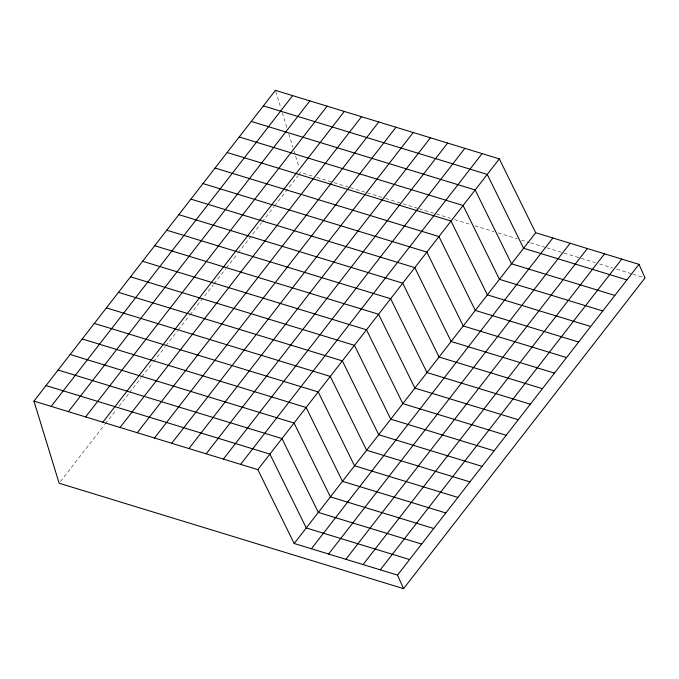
<?xml version="1.0" encoding="UTF-8"?>
<svg xmlns="http://www.w3.org/2000/svg" width="679" height="679" viewBox="0 0 679 679"><rect width="100%" height="100%" fill="white"/><g stroke="black" fill="none" stroke-linecap="round" stroke-linejoin="round"><path stroke-width="0.51" stroke-dasharray="3.4 2.55" d="M60.431 481.547L104.693 424.587M105.347 423.755L116.415 409.513M119.012 406.161L128.781 393.599M129.426 392.759L141.147 377.685M141.801 376.845L152.86 362.603M153.513 361.771L165.226 346.689M165.88 345.849L177.592 330.775M178.246 329.935L189.314 315.701M189.967 314.861L213.393 284.705M214.046 283.864L225.759 268.791M226.413 267.95L237.48 253.717M238.134 252.877L261.559 222.72M262.213 221.88L273.926 206.806M274.579 205.966L298.013 175.81M298.667 174.978L300.619 172.466L312.773 176.184M316.821 177.423L333.033 182.388M334.043 182.693L349.244 187.345M350.254 187.659L384.696 198.2M385.714 198.506L401.917 203.471M402.936 203.776L418.128 208.428M419.138 208.742L435.349 213.698M436.368 214.012L450.55 218.349M454.599 219.597L470.81 224.554M474.859 225.793L494.108 231.683M498.157 232.922L517.406 238.821M521.455 240.06L529.561 242.539M530.579 242.853L545.772 247.504M546.782 247.81L562.993 252.775M564.003 253.08L580.214 258.045M581.232 258.351L595.415 262.697M599.464 263.936L612.636 267.967M616.685 269.207L631.877 273.858M632.896 274.163L645.05 277.889M275.742 91.368L281.03 108.598M282.277 112.655L286.937 127.856M288.804 133.941L292.844 147.122M294.092 151.171L295.331 155.228M295.645 156.246L299.066 167.39"/><path stroke-width="1.02" d="M33.95 401.111L275.436 90.349L499.32 158.878L535.663 232.727L638.998 264.352L645.05 277.889L403.564 588.651L59.132 483.227L33.95 401.111L257.833 469.639L294.177 543.489L397.512 575.113L403.564 588.651M51.171 406.382L292.657 95.62M68.392 411.652L309.879 100.891M85.613 416.923L327.1 106.162M102.835 422.202L344.321 111.432M120.056 427.473L361.542 116.703M137.277 432.744L378.763 121.982M154.498 438.014L395.984 127.253M171.728 443.285L413.205 132.524M188.949 448.556L430.427 137.795M206.17 453.827L447.648 143.065M223.391 459.097L464.869 148.336M240.612 464.368L482.098 153.607M257.833 469.639L499.32 158.878M294.177 543.489L535.663 232.727M311.406 548.759L552.884 237.998M328.628 554.03L570.105 243.269M345.849 559.301L587.327 248.539M363.07 564.572L604.548 253.81M380.291 569.842L621.777 259.081M397.512 575.113L638.998 264.352M263.359 105.89L487.242 174.418L523.594 248.259L626.921 279.892M251.289 121.431L475.164 189.95L511.516 263.8L614.843 295.424M239.212 136.963L463.095 205.491L499.438 279.341L602.774 310.965M227.134 152.503L451.017 221.031L487.369 294.873L590.696 326.506M215.065 168.044L438.948 236.564L475.292 310.413L578.627 342.038M202.987 183.576L426.87 252.104L463.222 325.954L566.549 357.578M190.918 199.117L414.793 267.645L451.145 341.495L554.48 373.119M178.84 214.657L402.723 283.185L439.075 357.027L542.402 388.66M166.762 230.198L390.646 298.718L426.998 372.567L530.324 404.192M154.693 245.73L378.576 314.258L414.92 388.108L518.255 419.732M142.615 261.271L366.499 329.799L402.851 403.64L506.178 435.273M130.546 276.811L354.43 345.331L390.773 419.181L494.108 450.805M118.469 292.343L342.352 360.872L378.704 434.721L482.031 466.346M106.399 307.884L330.274 376.412L366.626 450.253L469.953 481.886M94.322 323.425L318.205 391.944L354.548 465.794L457.884 497.418M82.244 338.957L306.127 407.485L342.479 481.335L445.806 512.959M70.175 354.497L294.058 423.025L330.401 496.875L433.737 528.5M58.097 370.038L281.98 438.566L318.332 512.407L421.659 544.04M46.028 385.579L269.902 454.098L306.254 527.948L409.581 559.572"/></g></svg>
